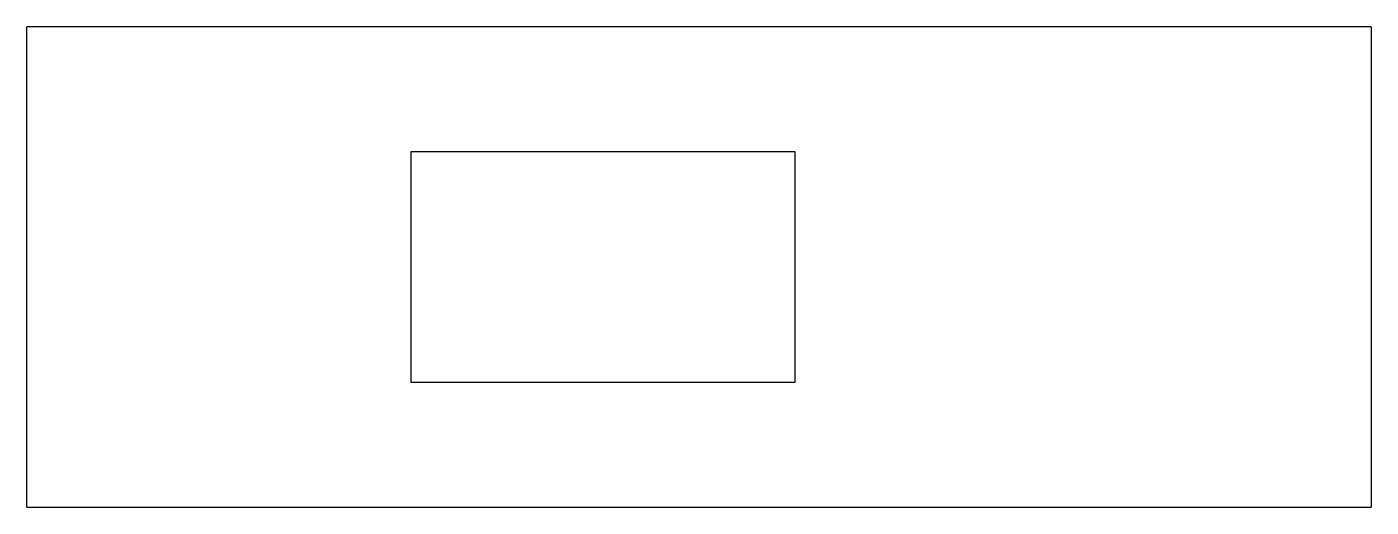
# Model space of a CAD drawing. Header units: millimetres. Extents: x -15 to 55, y -6 to 19.
import ezdxf

# ---------------------------------------------------------------- set-up
doc = ezdxf.new("R2010")
doc.units = ezdxf.units.MM

msp = doc.modelspace()

# ---------------------------------------------------------------- linework, layer by layer
at = {"color": 7, "linetype": 'Continuous', "lineweight": 25}
for p, q in [((-15, -6), (-15, 19)), ((55, 19), (-15, 19)), ((55, 19), (55, -6)), ((25, 12.5), (5, 12.5)), ((5, 12.5), (5, 0.5)), ((25, 0.5), (25, 12.5)), ((5, 0.5), (25, 0.5)), ((-15, -6), (55, -6))]:
    msp.add_line(p, q, dxfattribs=at)

doc.saveas('drawing.dxf')
